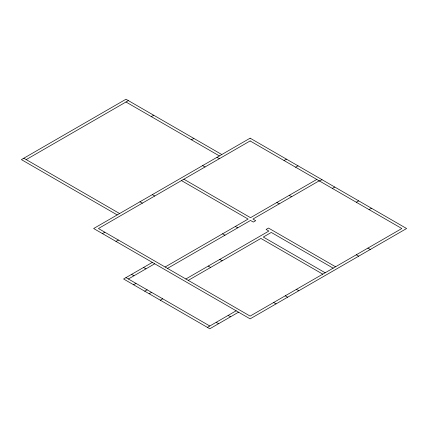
<?xml version="1.0" encoding="UTF-8"?>
<svg xmlns="http://www.w3.org/2000/svg" width="428" height="428" viewBox="0 0 428 428"><rect width="100%" height="100%" fill="white"/><g stroke="black" fill="none" stroke-linecap="round" stroke-linejoin="round"><path stroke-width="0.64" d="M26.188 159.612L128.379 100.612M151.303 116.614L153.7 115.234M191.444 139.79L193.841 138.41M102.431 233.592L104.828 232.206M116.004 241.424L118.401 240.044M284.053 160.532L286.45 159.152M295.63 167.214L298.027 165.834M152.331 262.396L123.59 278.992L209.811 328.768L238.551 312.178M128.379 278.992L154.722 263.782M133.568 284.748L135.96 283.368M165.101 267.008L248.128 219.072L181.467 180.584M316.784 179.434L250.524 217.686L183.863 179.198M167.498 268.388L250.524 220.452L253.317 222.068L255.714 220.682L252.921 219.072L319.181 180.814M319.582 181.044L321.974 179.664M144.744 291.206L147.141 289.82M149.137 293.736L151.528 292.356M332.353 188.422L334.75 187.036M185.859 278.992L268.886 231.056L266.093 229.44L268.484 228.06L335.547 266.778M188.256 280.372L260.903 238.428L322.776 274.15M160.313 300.194L162.704 298.808M356.305 202.246L358.701 200.866M369.08 209.624L371.472 208.238M207.414 327.388L236.154 310.792M221.784 154.54L125.982 99.232L21.4 159.612L117.202 214.92M289.242 195.334L291.639 196.714M125.982 101.998L219.387 155.926M216.996 157.306L219.387 158.692M367.882 248.106L370.274 249.492M276.868 202.476L279.265 203.862M202.626 165.604L205.017 166.984M356.305 254.794L358.701 256.174M333.155 268.158L271.282 232.436L263.3 237.048L325.168 272.77M235.357 226.444L237.749 227.83M222.581 233.822L224.978 235.202M152.331 194.644L154.722 196.024M296.427 289.36L298.824 290.74M139.956 201.786L142.347 203.166M285.251 295.812L287.648 297.198M219.789 259.4L222.186 260.786M23.797 158.226L119.594 213.54M273.674 302.494L276.071 303.88M208.211 266.082L210.608 267.468M228.172 315.404L230.564 316.784M143.546 267.468L145.943 268.848M216.194 322.316L218.59 323.696M131.573 274.38L133.964 275.766M125.982 277.606L209.811 326.002M250.123 138.18L93.652 228.52L250.123 318.86L406.6 228.52L250.123 138.18M250.123 140.946L98.44 228.52L250.123 316.094L401.812 228.52L250.123 140.946"/></g></svg>
